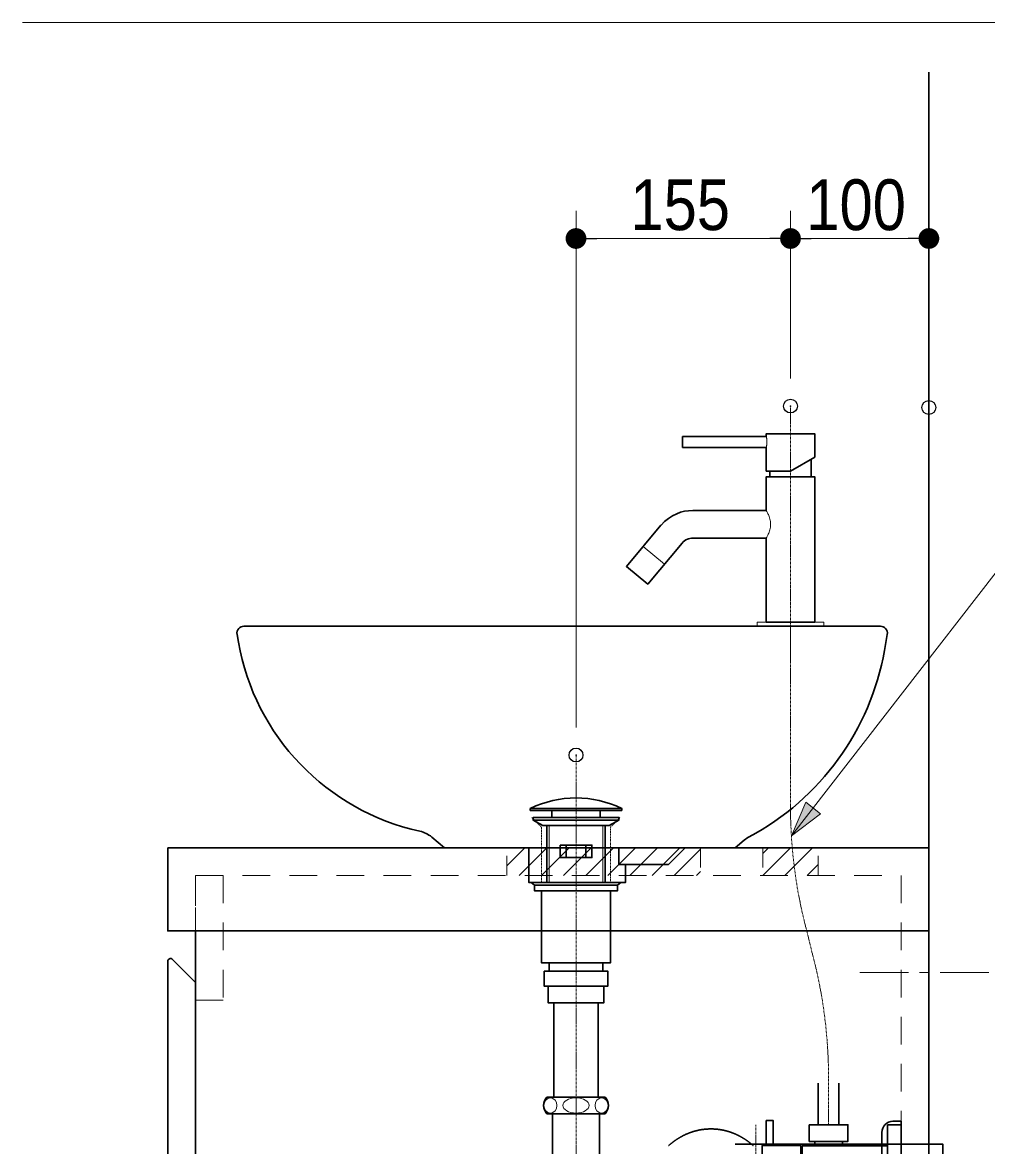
# Model space of a CAD drawing. Units: millimetres, scale not verified. Extents: x -6062 to 6062, y -3045 to 3045.
# Drawn here: x -4072 to -3376, y -1545 to -734 of the extents above; entities that cross this region are included whole.
import ezdxf
from ezdxf.enums import TextEntityAlignment as Align

# ---------------------------------------------------------------- set-up
doc = ezdxf.new("R2010")
doc.units = ezdxf.units.MM
doc.header["$LTSCALE"] = 20
doc.header["$PDMODE"] = 32
doc.header["$PDSIZE"] = 10
for name, pattern in [('USER1', [1.7, 1, -0.7]), ('USER2', [2.91, 1.76, -0.4, 0.35, -0.4]), ('USER4', [1.11, 0.71, -0.4])]:
    doc.linetypes.add(name, pattern=pattern)
for name, color, linetype, lineweight in [('0-1_5ボウル・キャビネット', 7, 'Continuous', 15), ('0-2_2寸法-1', 7, 'Continuous', 15), ('0-3_0', 7, 'Continuous', 25), ('0-7_2寸法-3', 7, 'Continuous', 15), ('0-8_4給排水', 7, 'Continuous', 30)]:
    doc.layers.add(name, color=color, linetype=linetype, lineweight=lineweight)
doc.layers.add('0-4_Defpoints', color=7, linetype='Continuous')
doc.styles.add('ＭＳ Ｐゴシック', font='')
doc.styles.get('ＭＳ Ｐゴシック').set_extended_font_data('MS PGothic')

# ---------------------------------------------------------------- blocks, each defined once
blk = doc.blocks.new('_Dot')
at = {"layer": '0-3_0'}
blk.add_line((-10, 0), (-20, 0), dxfattribs=at)
for points in [[(0, 0), (-10, 0), (-9.92, 1.25)], [(0, 0), (-9.92, -1.25), (-10, 0)], [(0, 0), (-9.92, 1.25), (-9.69, 2.49)], [(0, 0), (-9.69, -2.49), (-9.92, -1.25)], [(0, 0), (-9.69, 2.49), (-9.3, 3.68)], [(0, 0), (-9.3, -3.68), (-9.69, -2.49)], [(0, 0), (-9.3, 3.68), (-8.76, 4.82)], [(0, 0), (-8.76, -4.82), (-9.3, -3.68)], [(0, 0), (-8.76, 4.82), (-8.09, 5.88)], [(0, 0), (-8.09, -5.88), (-8.76, -4.82)], [(0, 0), (-8.09, 5.88), (-7.29, 6.85)], [(0, 0), (-7.29, -6.85), (-8.09, -5.88)], [(0, 0), (-7.29, 6.85), (-6.37, 7.71)], [(0, 0), (-6.37, -7.71), (-7.29, -6.85)], [(0, 0), (-6.37, 7.71), (-5.36, 8.44)], [(0, 0), (-5.36, -8.44), (-6.37, -7.71)], [(0, 0), (-5.36, 8.44), (-4.26, 9.05)], [(0, 0), (-4.26, -9.05), (-5.36, -8.44)], [(0, 0), (-4.26, 9.05), (-3.09, 9.51)], [(0, 0), (-3.09, -9.51), (-4.26, -9.05)], [(0, 0), (-3.09, 9.51), (-1.87, 9.82)], [(0, 0), (-1.87, -9.82), (-3.09, -9.51)], [(0, 0), (-1.87, 9.82), (-0.63, 9.98)], [(0, 0), (-0.63, -9.98), (-1.87, -9.82)], [(0, 0), (-0.63, 9.98), (0.63, 9.98)], [(0, 0), (0.63, -9.98), (-0.63, -9.98)], [(0, 0), (0.63, 9.98), (1.87, 9.82)], [(0, 0), (1.87, 9.82), (3.09, 9.51)], [(0, 0), (3.09, 9.51), (4.26, 9.05)], [(0, 0), (4.26, 9.05), (5.36, 8.44)], [(0, 0), (5.36, 8.44), (6.37, 7.71)], [(0, 0), (6.37, 7.71), (7.29, 6.85)], [(0, 0), (7.29, 6.85), (8.09, 5.88)], [(0, 0), (8.09, 5.88), (8.76, 4.82)], [(0, 0), (8.76, 4.82), (9.3, 3.68)], [(0, 0), (9.3, 3.68), (9.69, 2.49)], [(0, 0), (9.69, 2.49), (9.92, 1.25)], [(0, 0), (9.92, 1.25), (10, 0)], [(0, 0), (1.87, -9.82), (0.63, -9.98)], [(0, 0), (3.09, -9.51), (1.87, -9.82)], [(0, 0), (4.26, -9.05), (3.09, -9.51)], [(0, 0), (5.36, -8.44), (4.26, -9.05)], [(0, 0), (6.37, -7.71), (5.36, -8.44)], [(0, 0), (7.29, -6.85), (6.37, -7.71)], [(0, 0), (8.09, -5.88), (7.29, -6.85)], [(0, 0), (8.76, -4.82), (8.09, -5.88)], [(0, 0), (9.3, -3.68), (8.76, -4.82)], [(0, 0), (9.69, -2.49), (9.3, -3.68)], [(0, 0), (9.92, -1.25), (9.69, -2.49)], [(0, 0), (10, 0), (9.92, -1.25)]]:
    blk.add_solid(points, dxfattribs=at)
blk = doc.blocks.new('グループ-9')
at = {"layer": '0-8_4給排水', "linetype": 'USER2', "lineweight": 15}
for p, q in [((-37700, -25260), (-37700, -33980)), ((-35100, -41500), (-35100, -30600))]:
    blk.add_line(p, q, dxfattribs=at)
at = {"layer": '0-8_4給排水'}
for p, q in [((-38120, -26280), (-38120, -27100)), ((-37280, -26280), (-37280, -27100)), ((-37280.2, -30200), (-38119.8, -30200)), ((-38119.2, -30440), (-37280.8, -30440)), ((-33280, -31690), (-33280, -30710))]:
    blk.add_line(p, q, dxfattribs=at)
at = {"layer": '0-8_4給排水', "lineweight": 5}
for p, q in [((-38090, -26280), (-38090, -27100)), ((-37310, -26280), (-37310, -27100))]:
    blk.add_line(p, q, dxfattribs=at)
at = {"layer": '0-8_4給排水'}
for points in [[(-38360, -26030), (-37040, -26030), (-37040, -26060), (-38360, -26060)], [(-38050, -26060), (-37350, -26060), (-37350, -26160), (-38050, -26160)], [(-38320, -26160), (-37080, -26160), (-37080, -26200), (-38320, -26200)], [(-38181.3, -26280), (-38320, -26200), (-37080, -26200), (-37220.2, -26280)], [(-37930, -26560), (-37470, -26560), (-37470, -26740), (-37930, -26740)], [(-37840, -26560), (-37560, -26560), (-37560, -26740), (-37840, -26740)], [(-38300, -27140), (-38350, -27100), (-37050, -27100), (-37100, -27140)], [(-38300, -27140), (-37100, -27140), (-37100, -27220), (-38300, -27220)], [(-38200, -27220), (-37200, -27220), (-37200, -28260), (-38200, -28260)], [(-38160, -28380), (-37240, -28380), (-37240, -28600), (-38160, -28600)], [(-38090, -28260), (-37310, -28260), (-37310, -28380), (-38090, -28380)], [(-38100, -28600), (-37300, -28600), (-37300, -28840), (-38100, -28840)], [(-38020, -28840), (-37380, -28840), (-37380, -30200), (-38020, -30200)]]:
    blk.add_lwpolyline(points, close=True, dxfattribs=at)
for points in [[(-38020, -32140), (-38020, -31340), (-38040, -31240), (-38040, -30440), (-37360, -30440), (-37360, -31240), (-37380, -31340), (-37380, -32140)], [(-33120, -30550), (-33000, -30550), (-33000, -31850), (-33120, -31850)], [(-36217.4, -30793.6), (-36221.5, -30796.2), (-36225.6, -30798.7), (-36229.6, -30801.3), (-36233.7, -30803.9), (-36237.8, -30806.5), (-36241.8, -30809.1), (-36245.8, -30811.8), (-36249.9, -30814.4), (-36253.9, -30817.1), (-36257.9, -30819.9), (-36261.9, -30822.6), (-36265.8, -30825.4), (-36269.8, -30828.2), (-36273.8, -30831), (-36277.7, -30833.8), (-36281.6, -30836.6), (-36285.5, -30839.5), (-36289.4, -30842.4), (-36293.3, -30845.3), (-36297.2, -30848.3), (-36301.1, -30851.2), (-36304.9, -30854.2), (-36308.8, -30857.2), (-36312.6, -30860.2), (-36316.4, -30863.3), (-36320.2, -30866.3), (-36324, -30869.4), (-36327.8, -30872.5), (-36331.5, -30875.6), (-36335.3, -30878.7), (-36339, -30881.9), (-36342.7, -30885.1), (-36346.4, -30888.3), (-36350.1, -30891.5), (-36353.8, -30894.7), (-36357.4, -30898), (-36361.1, -30901.3)], [(-36049.8, -30712.9), (-36054.2, -30714.5), (-36058.7, -30716.2), (-36063.1, -30717.8), (-36067.6, -30719.5), (-36072, -30721.2), (-36076.4, -30723), (-36080.8, -30724.8), (-36085.2, -30726.5), (-36089.6, -30728.4), (-36094, -30730.2), (-36098.4, -30732.1), (-36102.8, -30733.9), (-36107.1, -30735.9), (-36111.5, -30737.8), (-36115.8, -30739.8), (-36120.2, -30741.7), (-36124.5, -30743.7), (-36128.8, -30745.8), (-36133.1, -30747.8), (-36137.4, -30749.9), (-36141.7, -30752), (-36146, -30754.1), (-36150.3, -30756.3), (-36154.6, -30758.4), (-36158.8, -30760.6), (-36163.1, -30762.8), (-36167.3, -30765), (-36171.5, -30767.3), (-36175.7, -30769.6), (-36179.9, -30771.9), (-36184.1, -30774.2), (-36188.3, -30776.6), (-36192.5, -30778.9), (-36196.7, -30781.3), (-36200.8, -30783.7), (-36205, -30786.2), (-36209.1, -30788.6), (-36213.2, -30791.1), (-36217.4, -30793.6)], [(-35871.6, -30668.5), (-35876.2, -30669.2), (-35880.9, -30669.9), (-35885.5, -30670.6), (-35890.2, -30671.3), (-35894.8, -30672.1), (-35899.4, -30672.9), (-35904.1, -30673.7), (-35908.7, -30674.6), (-35913.3, -30675.4), (-35917.9, -30676.3), (-35922.6, -30677.2), (-35927.2, -30678.2), (-35931.8, -30679.1), (-35936.4, -30680.1), (-35941, -30681.1), (-35945.6, -30682.2), (-35950.2, -30683.2), (-35954.8, -30684.3), (-35959.3, -30685.5), (-35963.9, -30686.6), (-35968.5, -30687.8), (-35973.1, -30688.9), (-35977.6, -30690.2), (-35982.2, -30691.4), (-35986.7, -30692.7), (-35991.3, -30693.9), (-35995.8, -30695.3), (-36000.3, -30696.6), (-36004.9, -30697.9), (-36009.4, -30699.3), (-36013.9, -30700.7), (-36018.4, -30702.2), (-36022.9, -30703.6), (-36027.4, -30705.1), (-36031.9, -30706.6), (-36036.4, -30708.1), (-36040.9, -30709.7), (-36045.3, -30711.3), (-36049.8, -30712.9)], [(-35689.1, -30662.1), (-35693.8, -30661.8), (-35698.4, -30661.5), (-35703.1, -30661.3), (-35707.8, -30661), (-35712.5, -30660.8), (-35717.2, -30660.6), (-35721.9, -30660.5), (-35726.6, -30660.3), (-35731.2, -30660.2), (-35735.9, -30660.1), (-35740.6, -30660.1), (-35745.3, -30660), (-35750, -30660), (-35754.7, -30660), (-35759.4, -30660.1), (-35764.1, -30660.1), (-35768.8, -30660.2), (-35773.4, -30660.3), (-35778.1, -30660.5), (-35782.8, -30660.6), (-35787.5, -30660.8), (-35792.2, -30661), (-35796.9, -30661.3), (-35801.6, -30661.5), (-35806.2, -30661.8), (-35810.9, -30662.1), (-35815.6, -30662.5), (-35820.3, -30662.8), (-35824.9, -30663.2), (-35829.6, -30663.6), (-35834.3, -30664.1), (-35839, -30664.6), (-35843.6, -30665), (-35848.3, -30665.6), (-35853, -30666.1), (-35857.6, -30666.7), (-35862.3, -30667.3), (-35866.9, -30667.9), (-35871.6, -30668.5)], [(-35508.7, -30693.9), (-35513.3, -30692.7), (-35517.8, -30691.4), (-35522.4, -30690.2), (-35526.9, -30688.9), (-35531.5, -30687.8), (-35536.1, -30686.6), (-35540.7, -30685.5), (-35545.2, -30684.3), (-35549.8, -30683.2), (-35554.4, -30682.2), (-35559, -30681.1), (-35563.6, -30680.1), (-35568.2, -30679.1), (-35572.8, -30678.2), (-35577.4, -30677.2), (-35582.1, -30676.3), (-35586.7, -30675.4), (-35591.3, -30674.6), (-35595.9, -30673.7), (-35600.6, -30672.9), (-35605.2, -30672.1), (-35609.8, -30671.3), (-35614.5, -30670.6), (-35619.1, -30669.9), (-35623.8, -30669.2), (-35628.4, -30668.5), (-35633.1, -30667.9), (-35637.7, -30667.3), (-35642.4, -30666.7), (-35647, -30666.1), (-35651.7, -30665.6), (-35656.4, -30665), (-35661, -30664.6), (-35665.7, -30664.1), (-35670.4, -30663.6), (-35675.1, -30663.2), (-35679.7, -30662.8), (-35684.4, -30662.5), (-35689.1, -30662.1)], [(-35336.9, -30762.8), (-35341.2, -30760.6), (-35345.4, -30758.4), (-35349.7, -30756.3), (-35354, -30754.1), (-35358.3, -30752), (-35362.6, -30749.9), (-35366.9, -30747.8), (-35371.2, -30745.8), (-35375.5, -30743.7), (-35379.8, -30741.7), (-35384.2, -30739.8), (-35388.5, -30737.8), (-35392.9, -30735.9), (-35397.2, -30733.9), (-35401.6, -30732.1), (-35406, -30730.2), (-35410.4, -30728.4), (-35414.8, -30726.5), (-35419.2, -30724.8), (-35423.6, -30723), (-35428, -30721.2), (-35432.4, -30719.5), (-35436.9, -30717.8), (-35441.3, -30716.2), (-35445.8, -30714.5), (-35450.2, -30712.9), (-35454.7, -30711.3), (-35459.1, -30709.7), (-35463.6, -30708.1), (-35468.1, -30706.6), (-35472.6, -30705.1), (-35477.1, -30703.6), (-35481.6, -30702.2), (-35486.1, -30700.7), (-35490.6, -30699.3), (-35495.1, -30697.9), (-35499.7, -30696.6), (-35504.2, -30695.3), (-35508.7, -30693.9)], [(-35179.8, -30866.3), (-35183.6, -30863.3), (-35187.4, -30860.2), (-35191.2, -30857.2), (-35195.1, -30854.2), (-35198.9, -30851.2), (-35202.8, -30848.3), (-35206.7, -30845.3), (-35210.6, -30842.4), (-35214.5, -30839.5), (-35218.4, -30836.6), (-35222.3, -30833.8), (-35226.2, -30831), (-35230.2, -30828.2), (-35234.2, -30825.4), (-35238.1, -30822.6), (-35242.1, -30819.9), (-35246.1, -30817.1), (-35250.1, -30814.4), (-35254.2, -30811.8), (-35258.2, -30809.1), (-35262.2, -30806.5), (-35266.3, -30803.9), (-35270.4, -30801.3), (-35274.4, -30798.7), (-35278.5, -30796.2), (-35282.6, -30793.6), (-35286.8, -30791.1), (-35290.9, -30788.6), (-35295, -30786.2), (-35299.2, -30783.7), (-35303.3, -30781.3), (-35307.5, -30778.9), (-35311.7, -30776.6), (-35315.9, -30774.2), (-35320.1, -30771.9), (-35324.3, -30769.6), (-35328.5, -30767.3), (-35332.7, -30765), (-35336.9, -30762.8)], [(-35400, -30880), (-32400, -30880), (-32400, -31520), (-35400, -31520)], [(-35138.9, -30901.3), (-35142.6, -30898), (-35146.2, -30894.7), (-35149.9, -30891.5), (-35153.6, -30888.3), (-35157.3, -30885.1), (-35161, -30881.9), (-35164.7, -30878.7), (-35168.5, -30875.6), (-35172.2, -30872.5), (-35176, -30869.4), (-35179.8, -30866.3)]]:
    blk.add_lwpolyline(points, dxfattribs=at)
for centre, radius, start, end in [((-37700, -27407), 1527, 64.39147, 115.60853), ((-38001.5, -30319.7), 168.3, 134.66665, 180.15554), ((-38001.5, -30319.7), 168.3, 180.1498, 225.63883), ((-37398.5, -30319.7), 168.3, 314.36117, 359.8502), ((-37398.5, -30319.7), 168.3, 359.84446, 45.33335), ((-33120, -30710), 160, 90, 180)]:
    blk.add_arc(centre, radius, start, end, dxfattribs=at)
at = {"layer": '0-8_4給排水', "lineweight": 15}
for centre, major_axis, ratio in [((-38070, -30320), (0, 110), 0.863636), ((-37700, -30320), (190, 0), 0.578947), ((-37330, -30320), (0, 110), 0.863636)]:
    blk.add_ellipse(centre, major_axis=major_axis, ratio=ratio, dxfattribs=at)
blk = doc.blocks.new('グループ-15')
at = {"layer": '0-1_5ボウル・キャビネット', "lineweight": 30}
for p, q in [((-42598.5, -23517.4), (-42578.8, -23628.8)), ((-33300, -23400), (-42500, -23400)), ((-33242.2, -23748), (-33201.5, -23517.4)), ((-39785.8, -26444.1), (-39600, -26600))]:
    blk.add_line(p, q, dxfattribs=at)
at = {"layer": '0-1_5ボウル・キャビネット', "linetype": 'USER4'}
blk.add_lwpolyline([(-38340, -26160), (-38200, -26300), (-38200, -27100), (-37200, -27100), (-37200, -26300), (-37060, -26160)], dxfattribs=at)
at = {"layer": '0-1_5ボウル・キャビネット', "lineweight": 30}
for points in [[(-39600, -26600), (-35400, -26600), (-35267.8, -26489)], [(-38382.9, -26600), (-38382.9, -27100), (-36982.9, -27100), (-36982.9, -26850)], [(-36122.9, -26600), (-36362.9, -26840), (-37082.9, -26840), (-37082.9, -26600)]]:
    blk.add_lwpolyline(points, dxfattribs=at)
for centre, radius, start, end in [((-42500, -23500), 100, 138.0125, 190), ((-42500, -23500), 100, 90, 138.0125), ((-33300, -23500), 100, 41.9875, 90), ((-33300, -23500), 100, 350, 41.9875), ((-39230.5, -23038.4), 3400, 190, 257.65513), ((-36984.5, -23088.2), 3800, 298.03138, 350), ((-40042.9, -26750.5), 400, 50, 77.65513), ((-35010.6, -26795.5), 400, 118.03138, 130)]:
    blk.add_arc(centre, radius, start, end, dxfattribs=at)
blk = doc.blocks.new('止水栓_側面')
at = {"layer": '0-8_4給排水', "linetype": 'USER2', "lineweight": 15}
blk.add_line((-3010, 0), (1000, 0), dxfattribs=at)
at = {"layer": '0-8_4給排水'}
blk.add_lwpolyline([(-900, 1200), (-900, 600), (-1200, 600), (-1200, 1200)], dxfattribs=at)
for points in [[(-1950, 660), (-1850, 660), (-1850, 300), (-1950, 300)], [(-1330, 600), (-770, 600), (-770, 360), (-1330, 360)], [(-200, 600), (0, 600), (0, -600), (-200, -600)], [(-1250, 360), (-850, 360), (-850, 298), (-1250, 298)], [(-1450, -300), (-2010, -300), (-2010, 300), (-1450, 300)], [(-1450, 240), (-1430, 240), (-1430, -240), (-1450, -240)], [(-1430, 298), (-200, 298), (-200, -298), (-1430, -298)]]:
    blk.add_lwpolyline(points, close=True, dxfattribs=at)
blk = doc.blocks.new('グループ-21')
at = {"layer": '0-8_4給排水', "linetype": 'USER2', "lineweight": 15}
for p, q in [((-34600, -23900), (-34600, -20220)), ((-34257.7, -28232.9), (-34392.3, -27693.9))]:
    blk.add_line(p, q, dxfattribs=at)
at = {"layer": '0-8_4給排水'}
for p, q in [((-34300, -20986.8), (-34300, -21240)), ((-34900, -21160), (-34900, -21240))]:
    blk.add_line(p, q, dxfattribs=at)
at = {"layer": '0-8_4給排水', "lineweight": 15}
blk.add_line((-36422.2, -22504), (-36728.6, -22246.9), dxfattribs=at)
at = {"layer": '0-8_4給排水'}
for points in [[(-36160, -20820), (-34950, -20820), (-34950, -21160), (-34600, -21160), (-34250.1, -20958), (-34250, -20620), (-34950, -20620), (-34950, -20660), (-36160, -20660)], [(-36072.6, -21730.9), (-36131.1, -21739.7), (-36188.5, -21754.1), (-36244.2, -21774.2), (-36306.6, -21804.5), (-36365.1, -21841.9), (-36420.6, -21887.3), (-36471.4, -21940.3), (-36473.1, -21942.3), (-36970.3, -22534.9), (-36663.9, -22792), (-36166.7, -22199.5), (-36150.3, -22182.1), (-36131.9, -22166.9), (-36111.9, -22153.9), (-36090.4, -22143.4), (-36071.8, -22136.7), (-36052.7, -22131.9), (-36033.2, -22129), (-36013.5, -22128), (-34950, -22128), (-34950, -23340), (-34250, -23340), (-34250, -21240), (-34950, -21240), (-34950, -21728), (-36013.5, -21728)]]:
    blk.add_lwpolyline(points, close=True, dxfattribs=at)
at = {"layer": '0-8_4給排水', "lineweight": 15}
for points in [[(-34950, -20660), (-34949.9, -20660.4), (-34949.6, -20661.6), (-34949.2, -20663.6), (-34948.6, -20666.4), (-34947.9, -20669.8), (-34947.1, -20674), (-34946.2, -20678.7), (-34945.3, -20684.1), (-34944.4, -20689.9), (-34943.5, -20696.2), (-34942.7, -20702.9), (-34942.1, -20709.9), (-34941.5, -20717.2), (-34941.1, -20724.7), (-34940.8, -20732.3), (-34940.7, -20740), (-34940.8, -20744), (-34940.8, -20748.1), (-34941.1, -20756.1), (-34941.6, -20763.9), (-34942.2, -20771.4), (-34942.9, -20778.5), (-34943.7, -20785.3), (-34944.6, -20791.5), (-34945.5, -20797.3), (-34946.4, -20802.4), (-34947.3, -20807), (-34948, -20810.9), (-34948.7, -20814.2), (-34949.3, -20816.7), (-34949.7, -20818.5), (-34949.9, -20819.6), (-34950, -20820)], [(-34950, -21728), (-34949.4, -21729), (-34947.7, -21732.1), (-34944.9, -21737.2), (-34941.1, -21744.1), (-34936.5, -21752.7), (-34931.3, -21762.9), (-34925.7, -21774.6), (-34919.7, -21787.6), (-34913.7, -21801.8), (-34907.9, -21817.2), (-34902.3, -21833.7), (-34897.3, -21851.2), (-34893.1, -21869.6), (-34889.9, -21888.8), (-34887.9, -21908.5), (-34887.2, -21928.5), (-34888, -21948.6), (-34890.1, -21968.5), (-34893.4, -21987.7), (-34897.7, -22006.3), (-34902.8, -22023.9), (-34908.5, -22040.5), (-34914.4, -22055.9), (-34920.5, -22070.1), (-34926.4, -22083), (-34932, -22094.4), (-34937.1, -22104.4), (-34941.5, -22112.7), (-34945.1, -22119.3), (-34947.8, -22124.1), (-34949.4, -22127.1), (-34950, -22128)]]:
    blk.add_lwpolyline(points, dxfattribs=at)
blk.add_lwpolyline([(-34120, -23400), (-35080, -23400), (-35080, -23340), (-34120, -23340)], close=True, dxfattribs=at)
at = {"layer": '0-8_4給排水', "linetype": 'USER2', "lineweight": 15}
for points in [[(-34600, -26004), (-34600, -25840.6), (-34600, -25326.8), (-34600, -23400)], [(-34050, -30600), (-34050, -30086.2), (-34050, -29922.7)]]:
    blk.add_lwpolyline(points, dxfattribs=at)
for centre, start, end in [((-27622.5, -26004), 180, 194.01598), ((-41027.5, -29922.7), 0, 14.01598)]:
    blk.add_arc(centre, 6977.4, start, end, dxfattribs=at)
at = {"layer": '0-8_4給排水'}
blk.add_blockref('止水栓_側面', (-33000, -31200), dxfattribs=at)

msp = doc.modelspace()

# ---------------------------------------------------------------- linework, layer by layer
at = {"layer": '0-1_5ボウル・キャビネット'}
for p, q in [((-3722.5, -1343), (-3709.5, -1330)), ((-3713.5, -1350), (-3693.5, -1330)), ((-3697.5, -1350), (-3677.5, -1330)), ((-3681.5, -1350), (-3661.5, -1330)), ((-3665.5, -1350), (-3645.5, -1330)), ((-3649.5, -1350), (-3629.5, -1330)), ((-3633.5, -1350), (-3613.5, -1330)), ((-3617.5, -1350), (-3597.5, -1330)), ((-3537.5, -1334), (-3533.5, -1330)), ((-3537.5, -1350), (-3517.5, -1330)), ((-3521.5, -1350), (-3501.5, -1330)), ((-3601.5, -1350), (-3582.5, -1331)), ((-3505.5, -1350), (-3497.5, -1342)), ((-3585.5, -1350), (-3582.5, -1347))]:
    msp.add_line(p, q, dxfattribs=at)
at = {"layer": '0-1_5ボウル・キャビネット', "linetype": 'USER2'}
msp.add_line((-3467.5, -1420), (-3367.5, -1420), dxfattribs=at)
at = {"layer": '0-1_5ボウル・キャビネット', "lineweight": 30}
for points in [[(-4067.5, -2020), (-3417.5, -2020), (-3417.5, -770)], [(-3964.09, -1410.59), (-3947.5, -1427.17), (-3947.5, -1930), (-3967.5, -1930), (-3967.5, -1412)]]:
    msp.add_lwpolyline(points, dxfattribs=at)
for points in [[(-3967.5, -1330), (-3417.5, -1330), (-3417.5, -1390), (-3967.5, -1390)], [(-3947.5, -1390), (-3417.5, -1390), (-3417.5, -2020), (-3947.5, -2020)]]:
    msp.add_lwpolyline(points, close=True, dxfattribs=at)
at = {"layer": '0-1_5ボウル・キャビネット', "linetype": 'USER4'}
for points in [[(-3722.5, -1350), (-3722.5, -1330), (-3582.5, -1330), (-3582.5, -1350)], [(-3497.5, -1350), (-3497.5, -1330), (-3537.5, -1330), (-3537.5, -1350)]]:
    msp.add_lwpolyline(points, dxfattribs=at)
at = {"layer": '0-1_5ボウル・キャビネット', "linetype": 'USER1'}
msp.add_lwpolyline([(-3947.5, -1393.08), (-3947.5, -1350), (-3437.5, -1350), (-3437.5, -1910)], dxfattribs=at)
msp.add_lwpolyline([(-3947.5, -1350), (-3927.5, -1350), (-3927.5, -1440), (-3947.5, -1440)], close=True, dxfattribs=at)
at = {"layer": '0-1_5ボウル・キャビネット', "lineweight": 30}
for start, end in [(112.5, 180), (45, 112.5)]:
    msp.add_arc((-3965.5, -1412), 2, start, end, dxfattribs=at)
at = {"layer": '0-2_2寸法-1'}
for p, q in [((-3672.5, -1243), (-3672.5, -870)), ((-3517.5, -991), (-3517.5, -870)), ((-3517.5, -991), (-3517.5, -870)), ((-3417.5, -992), (-3417.5, -870)), ((-3657.49, -890), (-3532.51, -890)), ((-3432.51, -890), (-3502.49, -890))]:
    msp.add_line(p, q, dxfattribs=at)
at = {"layer": '0-4_Defpoints'}
for p in [(-3517.5, -890), (-3517.5, -1011), (-3417.5, -1012), (-3672.5, -1263)]:
    msp.add_point(p, dxfattribs=at)
at = {"layer": '0-7_2寸法-3'}
msp.add_lwpolyline([(-3516.73, -1321.23), (-3060.5, -734), (-4072.5, -734)], dxfattribs=at)
at = {"layer": '0-7_2寸法-3', "lineweight": 5}
msp.add_lwpolyline([(-3495.73, -1305.41), (-3516.73, -1321.23), (-3506.46, -1297.03)], close=True, dxfattribs=at)
at = {"layer": '0-7_2寸法-3'}
msp.add_solid([(-3495.73, -1305.41), (-3506.46, -1297.03), (-3516.73, -1321.23)], dxfattribs=at)

# ---------------------------------------------------------------- block references
at = {"layer": '0-1_5ボウル・キャビネット', "xscale": 0.05, "yscale": 0.05}
msp.add_blockref('グループ-15', (-1787.5, 0), dxfattribs=at)
at = {"layer": '0-2_2寸法-1', "xscale": 0.7503418, "yscale": 0.7503418, "rotation": 180}
for p in [(-3672.5, -890), (-3517.5, -890)]:
    msp.add_blockref('_Dot', p, dxfattribs=at)
at = {"layer": '0-2_2寸法-1', "xscale": 0.7503418, "yscale": 0.7503418}
for p in [(-3517.5, -890), (-3417.5, -890)]:
    msp.add_blockref('_Dot', p, dxfattribs=at)
at = {"layer": '0-8_4給排水', "xscale": 0.05, "yscale": 0.05}
for name in ['グループ-21', 'グループ-9']:
    msp.add_blockref(name, (-1787.5, 0), dxfattribs=at)

# ---------------------------------------------------------------- texts
at = {"layer": '0-2_2寸法-1', "style": 'ＭＳ Ｐゴシック', "width": 0.9}
for s, p in [('155', (-3633.22, -894.96)), ('100', (-3506.11, -894.96))]:
    msp.add_text(s, height=36.66, dxfattribs=at).set_placement(p, align=Align.BOTTOM_LEFT)

doc.saveas('drawing.dxf')
